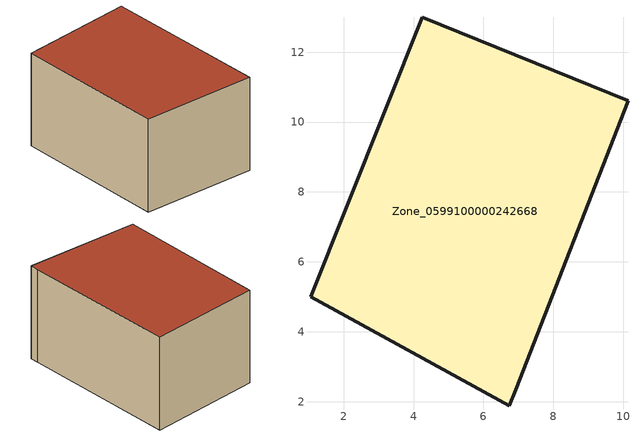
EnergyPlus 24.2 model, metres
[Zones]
Zone_0599100000242668
 floor ground (C_G): 4.25,12.99 10.13,10.61 6.92,2.34 6.74,1.89 1.05,5.01 z0
 wall outside (C_F): 1.05,5.01 6.74,1.89 6.92,2.34 10.13,10.61 4.25,12.99 1.05,5.01 z0:5.66
 roof outside (C_R): 10.13,10.61 4.25,12.99 1.05,5.01 6.74,1.89 6.92,2.34 z5.66
[BUILDING]
Pand.0599100000242668: North Axis=0; Terrain=City; Loads Convergence Tolerance Value=0.04; Temperature Convergence Tolerance Value=0.4; Solar Distribution=FullExterior; Maximum Number of Warmup Days=25; Minimum Number of Warmup Days=1
[Site:Location]
Rotterdam.The.Hague.AP_ZH_NLD Design_Conditions: Latitude=51.96; Longitude=4.45; Time Zone=1; Elevation=-4.5
[SITE:GROUNDTEMPERATURE:BUILDINGSURFACE]
18, 18, 18, 18, 18, 18, 18, 18, 18, 18, 18, 18
[MATERIAL] Thermal Absorptance=0.9; Solar Absorptance=0.7; Visible Absorptance=0.7
Name | Roughness | Thickness | Conductivity | Density | Specific Heat
G.TC.1975-1991 | MediumSmooth | 0.15 | 0.288461 | 540 | 1210
F.TC.1975-1991 | Rough | 0.3 | 0.230769 | 1920 | 840
R.TC.1975-1991 | MediumRough | 0.2 | 0.153846 | 1500 | 1000
[CONSTRUCTION]
C_G: G.TC.1975-1991
C_F: F.TC.1975-1991
C_R: R.TC.1975-1991
[ZONE]
Zone_0599100000242668: Type=1; Multiplier=1; Ceiling Height=Autocalculate; Volume=Autocalculate; Floor Area=autocalculate; Part of Total Floor Area=Yes
[ZONEINFILTRATION:DESIGNFLOWRATE]
Infil_Zone_0599100000242668: Zone or ZoneList or Space or SpaceList=Zone_0599100000242668; Schedule=AlwaysOn; Design Flow Rate Calculation Method=Flow/Area; Flow Rate per Floor Area=0.003; Constant Term Coefficient=1; Temperature Term Coefficient=0; Velocity Term Coefficient=0; Velocity Squared Term Coefficient=0
[HVACTEMPLATE:ZONE:IDEALLOADSAIRSYSTEM]
Zone_0599100000242668: Maximum Heating Supply Air Temperature=50; Minimum Cooling Supply Air Temperature=13; Maximum Heating Supply Air Humidity Ratio=0.0156; Minimum Cooling Supply Air Humidity Ratio=0.0077; Heating Limit=NoLimit; Cooling Limit=NoLimit; Dehumidification Control Type=ConstantSensibleHeatRatio; Cooling Sensible Heat Ratio=0.7; Dehumidification Setpoint=60; Humidification Control Type=None; Humidification Setpoint=30; Outdoor Air Method=None; Outdoor Air Flow Rate per Person=0.00944; Outdoor Air Flow Rate per Zone Floor Area=0; Outdoor Air Flow Rate per Zone=0; Demand Controlled Ventilation Type=None; Outdoor Air Economizer Type=NoEconomizer; Heat Recovery Type=None; Sensible Heat Recovery Effectiveness=0.7; Latent Heat Recovery Effectiveness=0.65
[ZONECONTROL:THERMOSTAT]
ThermostatControl_Zone_0599100000242668: Zone or ZoneList=Zone_0599100000242668; Control Type Schedule=DualSetpointControlType; Control 1=Thermostat_Zone_0599100000242668; Temperature Difference Between Cutout And Setpoint=0
[THERMOSTATSETPOINT:DUALSETPOINT]
Thermostat_Zone_0599100000242668: Heating Setpoint Temperature Schedule=HeatingSetpoint_Zone_0599100000242668; Cooling Setpoint Temperature Schedule=CoolingSetpoint_Zone_0599100000242668
[SCHEDULE:COMPACT]
HeatingSetpoint_Zone_0599100000242668: Through: 12/31, For: AllDays, Until: 24:00, 21
CoolingSetpoint_Zone_0599100000242668: Through: 12/31, For: AllDays, Until: 24:00, 24
DualSetpointControlType: Through: 12/31, For: AllDays, Until: 24:00, 4
AlwaysOn: Through: 12/31, For: AllDays, Until: 24:00, 1
